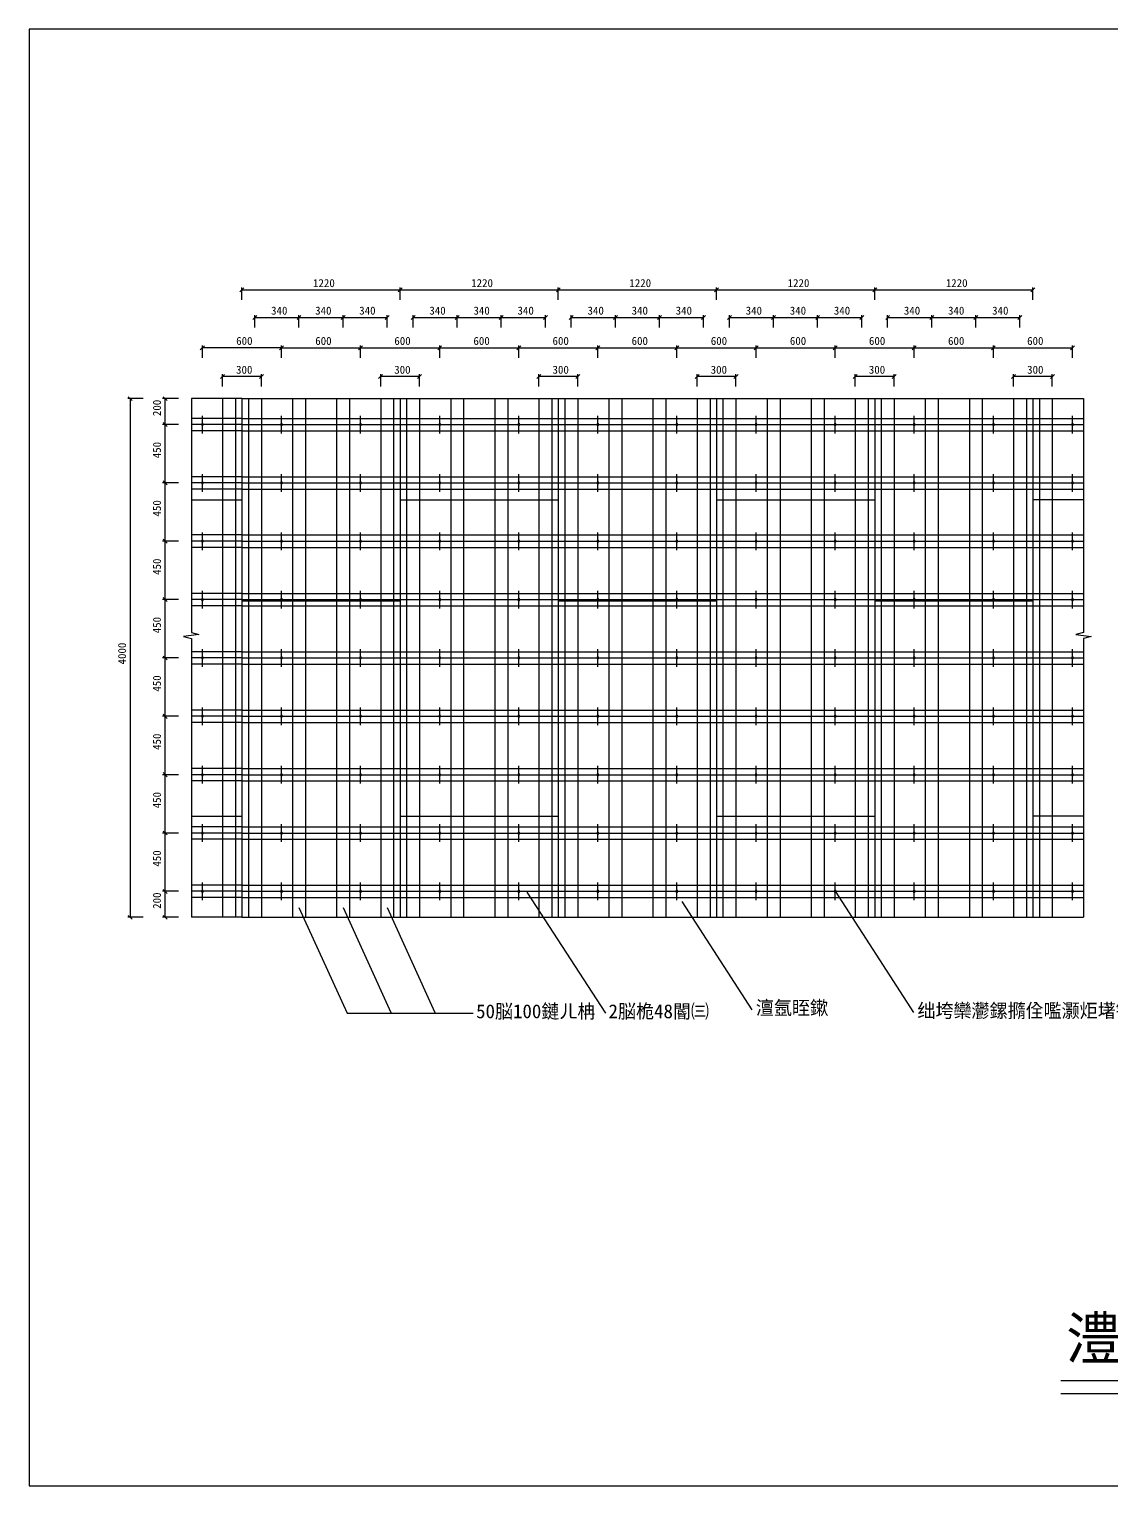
# Model space of a CAD drawing. Header units: metres. Extents: x 0 to 193, y 0 to 136.
# Drawn here: x 0 to 101.5, y 0 to 136.5 of the extents above; entities that cross this region are included whole.
import ezdxf

# ---------------------------------------------------------------- set-up
doc = ezdxf.new("R2010")
doc.units = ezdxf.units.M
doc.layers.add(' ', color=7, linetype='Continuous')

msp = doc.modelspace()

# ---------------------------------------------------------------- linework, layer by layer
at = {"layer": ' '}
for p, q in [((15.2, 101.88), (15.2, 79.95)), ((19.94, 101.88), (15.2, 101.88)), ((18.11, 101.88), (18.11, 53.28)), ((19.33, 101.88), (19.33, 53.28)), ((19.94, 101.88), (19.94, 53.28)), ((19.94, 101.88), (34.76, 101.88)), ((20.54, 101.88), (20.54, 53.28)), ((21.76, 101.88), (21.76, 53.28)), ((24.68, 101.88), (24.68, 53.28)), ((25.89, 101.88), (25.89, 53.28)), ((28.81, 101.88), (28.81, 53.28)), ((30.02, 101.88), (30.02, 53.28)), ((32.94, 101.88), (32.94, 53.28)), ((34.15, 101.88), (34.15, 53.28)), ((34.76, 101.88), (34.76, 53.28)), ((34.76, 101.88), (34.76, 53.28)), ((34.76, 101.88), (49.58, 101.88)), ((35.37, 101.88), (35.37, 53.28)), ((36.58, 101.88), (36.58, 53.28)), ((39.5, 101.88), (39.5, 53.28)), ((40.71, 101.88), (40.71, 53.28)), ((43.63, 101.88), (43.63, 53.28)), ((44.84, 101.88), (44.84, 53.28)), ((47.76, 101.88), (47.76, 53.28)), ((48.98, 101.88), (48.98, 53.28)), ((49.58, 101.88), (49.58, 53.28)), ((49.58, 101.88), (49.58, 53.28)), ((49.58, 101.88), (64.41, 101.88)), ((50.19, 101.88), (50.19, 53.28)), ((51.41, 101.88), (51.41, 53.28)), ((54.32, 101.88), (54.32, 53.28)), ((55.54, 101.88), (55.54, 53.28)), ((58.45, 101.88), (58.45, 53.28)), ((59.67, 101.88), (59.67, 53.28)), ((62.58, 101.88), (62.58, 53.28)), ((63.8, 101.88), (63.8, 53.28)), ((64.41, 101.88), (79.23, 101.88)), ((64.41, 101.88), (64.41, 53.28)), ((64.41, 101.88), (64.41, 53.28)), ((65.01, 101.88), (65.01, 53.28)), ((66.23, 101.88), (66.23, 53.28)), ((69.14, 101.88), (69.14, 53.28)), ((70.36, 101.88), (70.36, 53.28)), ((73.28, 101.88), (73.28, 53.28)), ((74.49, 101.88), (74.49, 53.28)), ((77.41, 101.88), (77.41, 53.28)), ((78.62, 101.88), (78.62, 53.28)), ((79.23, 101.88), (79.23, 53.28)), ((79.23, 101.88), (79.23, 53.28)), ((79.23, 101.88), (94.05, 101.88)), ((79.84, 101.88), (79.84, 53.28)), ((81.05, 101.88), (81.05, 53.28)), ((83.97, 101.88), (83.97, 53.28)), ((85.18, 101.88), (85.18, 53.28)), ((88.1, 101.88), (88.1, 53.28)), ((89.31, 101.88), (89.31, 53.28)), ((92.23, 101.88), (92.23, 53.28)), ((93.44, 101.88), (93.44, 53.28)), ((94.05, 101.88), (94.05, 53.28)), ((94.05, 101.88), (98.79, 101.88)), ((94.66, 101.88), (94.66, 53.28)), ((95.87, 101.88), (95.87, 53.28)), ((98.79, 101.88), (98.79, 79.95)), ((19.94, 100.03), (15.2, 100.03)), ((16.23, 98.62), (16.23, 100.27)), ((19.94, 100.03), (34.76, 100.03)), ((23.64, 98.62), (23.64, 100.27)), ((31.05, 98.62), (31.05, 100.27)), ((34.76, 100.03), (49.58, 100.03)), ((38.47, 98.62), (38.47, 100.27)), ((45.88, 98.62), (45.88, 100.27)), ((49.58, 100.03), (64.41, 100.03)), ((53.29, 98.62), (53.29, 100.27)), ((60.7, 98.62), (60.7, 100.27)), ((64.41, 100.03), (79.23, 100.03)), ((68.11, 98.62), (68.11, 100.27)), ((75.52, 98.62), (75.52, 100.27)), ((79.23, 100.03), (94.05, 100.03)), ((82.93, 98.62), (82.93, 100.27)), ((90.35, 98.62), (90.35, 100.27)), ((94.05, 100.03), (98.79, 100.03)), ((97.76, 98.62), (97.76, 100.27)), ((19.94, 99.45), (15.2, 99.45)), ((19.94, 98.86), (15.2, 98.86)), ((19.94, 99.45), (34.76, 99.45)), ((19.94, 98.86), (34.76, 98.86)), ((34.76, 99.45), (49.58, 99.45)), ((34.76, 98.86), (49.58, 98.86)), ((49.58, 99.45), (64.41, 99.45)), ((49.58, 98.86), (64.41, 98.86)), ((64.41, 99.45), (79.23, 99.45)), ((64.41, 98.86), (79.23, 98.86)), ((79.23, 99.45), (94.05, 99.45)), ((79.23, 98.86), (94.05, 98.86)), ((94.05, 99.45), (98.79, 99.45)), ((94.05, 98.86), (98.79, 98.86)), ((19.94, 94.56), (15.2, 94.56)), ((16.23, 93.15), (16.23, 94.81)), ((19.94, 94.56), (34.76, 94.56)), ((23.64, 93.15), (23.64, 94.81)), ((31.05, 93.15), (31.05, 94.81)), ((34.76, 94.56), (49.58, 94.56)), ((38.47, 93.15), (38.47, 94.81)), ((45.88, 93.15), (45.88, 94.81)), ((49.58, 94.56), (64.41, 94.56)), ((53.29, 93.15), (53.29, 94.81)), ((60.7, 93.15), (60.7, 94.81)), ((64.41, 94.56), (79.23, 94.56)), ((68.11, 93.15), (68.11, 94.81)), ((75.52, 93.15), (75.52, 94.81)), ((79.23, 94.56), (94.05, 94.56)), ((82.93, 93.15), (82.93, 94.81)), ((90.35, 93.15), (90.35, 94.81)), ((94.05, 94.56), (98.79, 94.56)), ((97.76, 93.15), (97.76, 94.81)), ((19.94, 93.98), (15.2, 93.98)), ((19.94, 93.4), (15.2, 93.4)), ((19.94, 93.98), (34.76, 93.98)), ((19.94, 93.4), (34.76, 93.4)), ((34.76, 93.98), (49.58, 93.98)), ((34.76, 93.4), (49.58, 93.4)), ((49.58, 93.98), (64.41, 93.98)), ((49.58, 93.4), (64.41, 93.4)), ((64.41, 93.98), (79.23, 93.98)), ((64.41, 93.4), (79.23, 93.4)), ((79.23, 93.98), (94.05, 93.98)), ((79.23, 93.4), (94.05, 93.4)), ((94.05, 93.98), (98.79, 93.98)), ((94.05, 93.4), (98.79, 93.4)), ((15.2, 92.4), (19.94, 92.4)), ((34.76, 92.4), (49.58, 92.4)), ((64.41, 92.4), (79.23, 92.4)), ((98.79, 92.4), (94.05, 92.4)), ((19.94, 89.1), (15.2, 89.1)), ((16.23, 87.69), (16.23, 89.34)), ((19.94, 89.1), (34.76, 89.1)), ((23.64, 87.69), (23.64, 89.34)), ((31.05, 87.69), (31.05, 89.34)), ((34.76, 89.1), (49.58, 89.1)), ((38.47, 87.69), (38.47, 89.34)), ((45.88, 87.69), (45.88, 89.34)), ((49.58, 89.1), (64.41, 89.1)), ((53.29, 87.69), (53.29, 89.34)), ((60.7, 87.69), (60.7, 89.34)), ((64.41, 89.1), (79.23, 89.1)), ((68.11, 87.69), (68.11, 89.34)), ((75.52, 87.69), (75.52, 89.34)), ((79.23, 89.1), (94.05, 89.1)), ((82.93, 87.69), (82.93, 89.34)), ((90.35, 87.69), (90.35, 89.34)), ((94.05, 89.1), (98.79, 89.1)), ((97.76, 87.69), (97.76, 89.34)), ((19.94, 88.51), (15.2, 88.51)), ((19.94, 87.93), (15.2, 87.93)), ((19.94, 88.51), (34.76, 88.51)), ((19.94, 87.93), (34.76, 87.93)), ((34.76, 88.51), (49.58, 88.51)), ((34.76, 87.93), (49.58, 87.93)), ((49.58, 88.51), (64.41, 88.51)), ((49.58, 87.93), (64.41, 87.93)), ((64.41, 88.51), (79.23, 88.51)), ((64.41, 87.93), (79.23, 87.93)), ((79.23, 88.51), (94.05, 88.51)), ((79.23, 87.93), (94.05, 87.93)), ((94.05, 88.51), (98.79, 88.51)), ((94.05, 87.93), (98.79, 87.93)), ((19.94, 83.63), (15.2, 83.63)), ((16.23, 82.22), (16.23, 83.87)), ((19.94, 83.63), (34.76, 83.63)), ((23.64, 82.22), (23.64, 83.87)), ((31.05, 82.22), (31.05, 83.87)), ((34.76, 83.63), (49.58, 83.63)), ((38.47, 82.22), (38.47, 83.87)), ((45.88, 82.22), (45.88, 83.87)), ((49.58, 83.63), (64.41, 83.63)), ((53.29, 82.22), (53.29, 83.87)), ((60.7, 82.22), (60.7, 83.87)), ((64.41, 83.63), (79.23, 83.63)), ((68.11, 82.22), (68.11, 83.87)), ((75.52, 82.22), (75.52, 83.87)), ((79.23, 83.63), (94.05, 83.63)), ((82.93, 82.22), (82.93, 83.87)), ((90.35, 82.22), (90.35, 83.87)), ((94.05, 83.63), (98.79, 83.63)), ((97.76, 82.22), (97.76, 83.87)), ((19.94, 83.04), (15.2, 83.04)), ((19.94, 82.46), (15.2, 82.46)), ((19.94, 83.04), (34.76, 83.04)), ((19.94, 82.92), (34.76, 82.92)), ((19.94, 82.46), (34.76, 82.46)), ((34.76, 83.04), (49.58, 83.04)), ((34.76, 82.46), (49.58, 82.46)), ((49.58, 83.04), (64.41, 83.04)), ((49.58, 82.92), (64.41, 82.92)), ((49.58, 82.46), (64.41, 82.46)), ((64.41, 83.04), (79.23, 83.04)), ((64.41, 82.46), (79.23, 82.46)), ((79.23, 83.04), (94.05, 83.04)), ((79.23, 82.92), (94.05, 82.92)), ((79.23, 82.46), (94.05, 82.46)), ((94.05, 83.04), (98.79, 83.04)), ((94.05, 82.46), (98.79, 82.46)), ((15.91, 79.79), (14.47, 79.6)), ((14.47, 79.6), (15.2, 79.41)), ((15.2, 79.95), (15.91, 79.79)), ((15.2, 79.41), (15.2, 53.28)), ((98.79, 79.95), (98.08, 79.79)), ((98.08, 79.79), (99.52, 79.6)), ((99.52, 79.6), (98.79, 79.41)), ((98.79, 79.41), (98.79, 53.28)), ((19.94, 78.16), (15.2, 78.16)), ((16.23, 76.75), (16.23, 78.4)), ((19.94, 78.16), (34.76, 78.16)), ((23.64, 76.75), (23.64, 78.4)), ((31.05, 76.75), (31.05, 78.4)), ((34.76, 78.16), (49.58, 78.16)), ((38.47, 76.75), (38.47, 78.4)), ((45.88, 76.75), (45.88, 78.4)), ((49.58, 78.16), (64.41, 78.16)), ((53.29, 76.75), (53.29, 78.4)), ((60.7, 76.75), (60.7, 78.4)), ((64.41, 78.16), (79.23, 78.16)), ((68.11, 76.75), (68.11, 78.4)), ((75.52, 76.75), (75.52, 78.4)), ((79.23, 78.16), (94.05, 78.16)), ((82.93, 76.75), (82.93, 78.4)), ((90.35, 76.75), (90.35, 78.4)), ((94.05, 78.16), (98.79, 78.16)), ((97.76, 76.75), (97.76, 78.4)), ((19.94, 77.58), (15.2, 77.58)), ((19.94, 76.99), (15.2, 76.99)), ((19.94, 77.58), (34.76, 77.58)), ((19.94, 76.99), (34.76, 76.99)), ((34.76, 77.58), (49.58, 77.58)), ((34.76, 76.99), (49.58, 76.99)), ((49.58, 77.58), (64.41, 77.58)), ((49.58, 76.99), (64.41, 76.99)), ((64.41, 77.58), (79.23, 77.58)), ((64.41, 76.99), (79.23, 76.99)), ((79.23, 77.58), (94.05, 77.58)), ((79.23, 76.99), (94.05, 76.99)), ((94.05, 77.58), (98.79, 77.58)), ((94.05, 76.99), (98.79, 76.99)), ((19.94, 72.69), (15.2, 72.69)), ((16.23, 71.28), (16.23, 72.94)), ((19.94, 72.69), (34.76, 72.69)), ((23.64, 71.28), (23.64, 72.94)), ((31.05, 71.28), (31.05, 72.94)), ((34.76, 72.69), (49.58, 72.69)), ((38.47, 71.28), (38.47, 72.94)), ((45.88, 71.28), (45.88, 72.94)), ((49.58, 72.69), (64.41, 72.69)), ((53.29, 71.28), (53.29, 72.94)), ((60.7, 71.28), (60.7, 72.94)), ((64.41, 72.69), (79.23, 72.69)), ((68.11, 71.28), (68.11, 72.94)), ((75.52, 71.28), (75.52, 72.94)), ((79.23, 72.69), (94.05, 72.69)), ((82.93, 71.28), (82.93, 72.94)), ((90.35, 71.28), (90.35, 72.94)), ((94.05, 72.69), (98.79, 72.69)), ((97.76, 71.28), (97.76, 72.94)), ((19.94, 72.11), (15.2, 72.11)), ((19.94, 71.53), (15.2, 71.53)), ((19.94, 72.11), (34.76, 72.11)), ((19.94, 71.53), (34.76, 71.53)), ((34.76, 72.11), (49.58, 72.11)), ((34.76, 71.53), (49.58, 71.53)), ((49.58, 72.11), (64.41, 72.11)), ((49.58, 71.53), (64.41, 71.53)), ((64.41, 72.11), (79.23, 72.11)), ((64.41, 71.53), (79.23, 71.53)), ((79.23, 72.11), (94.05, 72.11)), ((79.23, 71.53), (94.05, 71.53)), ((94.05, 72.11), (98.79, 72.11)), ((94.05, 71.53), (98.79, 71.53)), ((19.94, 67.23), (15.2, 67.23)), ((16.23, 65.82), (16.23, 67.47)), ((19.94, 67.23), (34.76, 67.23)), ((23.64, 65.82), (23.64, 67.47)), ((31.05, 65.82), (31.05, 67.47)), ((34.76, 67.23), (49.58, 67.23)), ((38.47, 65.82), (38.47, 67.47)), ((45.88, 65.82), (45.88, 67.47)), ((49.58, 67.23), (64.41, 67.23)), ((53.29, 65.82), (53.29, 67.47)), ((60.7, 65.82), (60.7, 67.47)), ((64.41, 67.23), (79.23, 67.23)), ((68.11, 65.82), (68.11, 67.47)), ((75.52, 65.82), (75.52, 67.47)), ((79.23, 67.23), (94.05, 67.23)), ((82.93, 65.82), (82.93, 67.47)), ((90.35, 65.82), (90.35, 67.47)), ((94.05, 67.23), (98.79, 67.23)), ((97.76, 65.82), (97.76, 67.47)), ((19.94, 66.64), (15.2, 66.64)), ((19.94, 66.06), (15.2, 66.06)), ((19.94, 66.64), (34.76, 66.64)), ((19.94, 66.06), (34.76, 66.06)), ((34.76, 66.64), (49.58, 66.64)), ((34.76, 66.06), (49.58, 66.06)), ((49.58, 66.64), (64.41, 66.64)), ((49.58, 66.06), (64.41, 66.06)), ((64.41, 66.64), (79.23, 66.64)), ((64.41, 66.06), (79.23, 66.06)), ((79.23, 66.64), (94.05, 66.64)), ((79.23, 66.06), (94.05, 66.06)), ((94.05, 66.64), (98.79, 66.64)), ((94.05, 66.06), (98.79, 66.06)), ((15.2, 62.75), (19.94, 62.75)), ((19.94, 61.76), (15.2, 61.76)), ((16.23, 60.35), (16.23, 62)), ((19.94, 61.76), (34.76, 61.76)), ((23.64, 60.35), (23.64, 62)), ((31.05, 60.35), (31.05, 62)), ((34.76, 62.75), (49.58, 62.75)), ((34.76, 61.76), (49.58, 61.76)), ((38.47, 60.35), (38.47, 62)), ((45.88, 60.35), (45.88, 62)), ((49.58, 61.76), (64.41, 61.76)), ((53.29, 60.35), (53.29, 62)), ((60.7, 60.35), (60.7, 62)), ((64.41, 62.75), (79.23, 62.75)), ((64.41, 61.76), (79.23, 61.76)), ((68.11, 60.35), (68.11, 62)), ((75.52, 60.35), (75.52, 62)), ((79.23, 61.76), (94.05, 61.76)), ((82.93, 60.35), (82.93, 62)), ((90.35, 60.35), (90.35, 62)), ((98.79, 62.75), (94.05, 62.75)), ((94.05, 61.76), (98.79, 61.76)), ((97.76, 60.35), (97.76, 62)), ((19.94, 61.17), (15.2, 61.17)), ((19.94, 60.59), (15.2, 60.59)), ((19.94, 61.17), (34.76, 61.17)), ((19.94, 60.59), (34.76, 60.59)), ((34.76, 61.17), (49.58, 61.17)), ((34.76, 60.59), (49.58, 60.59)), ((49.58, 61.17), (64.41, 61.17)), ((49.58, 60.59), (64.41, 60.59)), ((64.41, 61.17), (79.23, 61.17)), ((64.41, 60.59), (79.23, 60.59)), ((79.23, 61.17), (94.05, 61.17)), ((79.23, 60.59), (94.05, 60.59)), ((94.05, 61.17), (98.79, 61.17)), ((94.05, 60.59), (98.79, 60.59)), ((19.94, 56.29), (15.2, 56.29)), ((16.23, 54.88), (16.23, 56.53)), ((19.94, 56.29), (34.76, 56.29)), ((23.64, 54.88), (23.64, 56.53)), ((31.05, 54.88), (31.05, 56.53)), ((34.76, 56.29), (49.58, 56.29)), ((38.47, 54.88), (38.47, 56.53)), ((45.88, 54.88), (45.88, 56.53)), ((49.58, 56.29), (64.41, 56.29)), ((53.29, 54.88), (53.29, 56.53)), ((60.7, 54.88), (60.7, 56.53)), ((64.41, 56.29), (79.23, 56.29)), ((68.11, 54.88), (68.11, 56.53)), ((75.52, 54.88), (75.52, 56.53)), ((79.23, 56.29), (94.05, 56.29)), ((82.93, 54.88), (82.93, 56.53)), ((90.35, 54.88), (90.35, 56.53)), ((94.05, 56.29), (98.79, 56.29)), ((97.76, 54.88), (97.76, 56.53)), ((19.94, 55.71), (15.2, 55.71)), ((19.94, 55.12), (15.2, 55.12)), ((19.94, 55.71), (34.76, 55.71)), ((19.94, 55.12), (34.76, 55.12)), ((34.76, 55.71), (49.58, 55.71)), ((34.76, 55.12), (49.58, 55.12)), ((46.64, 55.64), (53.99, 44.29)), ((49.58, 55.71), (64.41, 55.71)), ((49.58, 55.12), (64.41, 55.12)), ((61.17, 54.76), (67.73, 44.62)), ((64.41, 55.71), (79.23, 55.71)), ((64.41, 55.12), (79.23, 55.12)), ((75.52, 55.71), (82.87, 44.36)), ((79.23, 55.71), (94.05, 55.71)), ((79.23, 55.12), (94.05, 55.12)), ((94.05, 55.71), (98.79, 55.71)), ((94.05, 55.12), (98.79, 55.12)), ((19.94, 53.28), (15.2, 53.28)), ((19.94, 53.28), (34.76, 53.28)), ((25.28, 54.2), (29.79, 44.29)), ((29.41, 54.2), (33.89, 44.36)), ((33.54, 54.2), (38.02, 44.36)), ((34.76, 53.28), (49.58, 53.28)), ((49.58, 53.28), (64.41, 53.28)), ((64.41, 53.28), (79.23, 53.28)), ((79.23, 53.28), (94.05, 53.28)), ((94.05, 53.28), (98.79, 53.28)), ((29.79, 44.29), (41.59, 44.29))]:
    msp.add_line(p, q, dxfattribs=at)
for centre, start, end in [((16.23, 99.45), 0, 180), ((16.23, 99.45), -180, 0), ((23.64, 99.45), 0, 180), ((23.64, 99.45), -180, 0), ((31.05, 99.45), 0, 180), ((31.05, 99.45), -180, 0), ((38.47, 99.45), 0, 180), ((38.47, 99.45), -180, 0), ((45.88, 99.45), 0, 180), ((45.88, 99.45), -180, 0), ((53.29, 99.45), 0, 180), ((53.29, 99.45), -180, 0), ((60.7, 99.45), 0, 180), ((60.7, 99.45), -180, 0), ((68.11, 99.45), 0, 180), ((68.11, 99.45), -180, 0), ((75.52, 99.45), 0, 180), ((75.52, 99.45), -180, 0), ((82.93, 99.45), 0, 180), ((82.93, 99.45), -180, 0), ((90.35, 99.45), 0, 180), ((90.35, 99.45), -180, 0), ((97.76, 99.45), 0, 180), ((97.76, 99.45), -180, 0), ((16.23, 93.98), 0, 180), ((16.23, 93.98), -180, 0), ((23.64, 93.98), 0, 180), ((23.64, 93.98), -180, 0), ((31.05, 93.98), 0, 180), ((31.05, 93.98), -180, 0), ((38.47, 93.98), 0, 180), ((38.47, 93.98), -180, 0), ((45.88, 93.98), 0, 180), ((45.88, 93.98), -180, 0), ((53.29, 93.98), 0, 180), ((53.29, 93.98), -180, 0), ((60.7, 93.98), 0, 180), ((60.7, 93.98), -180, 0), ((68.11, 93.98), 0, 180), ((68.11, 93.98), -180, 0), ((75.52, 93.98), 0, 180), ((75.52, 93.98), -180, 0), ((82.93, 93.98), 0, 180), ((82.93, 93.98), -180, 0), ((90.35, 93.98), 0, 180), ((90.35, 93.98), -180, 0), ((97.76, 93.98), 0, 180), ((97.76, 93.98), -180, 0), ((16.23, 88.51), 0, 180), ((16.23, 88.51), -180, 0), ((23.64, 88.51), 0, 180), ((23.64, 88.51), -180, 0), ((31.05, 88.51), 0, 180), ((31.05, 88.51), -180, 0), ((38.47, 88.51), 0, 180), ((38.47, 88.51), -180, 0), ((45.88, 88.51), 0, 180), ((45.88, 88.51), -180, 0), ((53.29, 88.51), 0, 180), ((53.29, 88.51), -180, 0), ((60.7, 88.51), 0, 180), ((60.7, 88.51), -180, 0), ((68.11, 88.51), 0, 180), ((68.11, 88.51), -180, 0), ((75.52, 88.51), 0, 180), ((75.52, 88.51), -180, 0), ((82.93, 88.51), 0, 180), ((82.93, 88.51), -180, 0), ((90.35, 88.51), 0, 180), ((90.35, 88.51), -180, 0), ((97.76, 88.51), 0, 180), ((97.76, 88.51), -180, 0), ((16.23, 83.04), 0, 180), ((16.23, 83.04), -180, 0), ((23.64, 83.04), 0, 180), ((23.64, 83.04), -180, 0), ((31.05, 83.04), 0, 180), ((31.05, 83.04), -180, 0), ((38.47, 83.04), 0, 180), ((38.47, 83.04), -180, 0), ((45.88, 83.04), 0, 180), ((45.88, 83.04), -180, 0), ((53.29, 83.04), 0, 180), ((53.29, 83.04), -180, 0), ((60.7, 83.04), 0, 180), ((60.7, 83.04), -180, 0), ((68.11, 83.04), 0, 180), ((68.11, 83.04), -180, 0), ((75.52, 83.04), 0, 180), ((75.52, 83.04), -180, 0), ((82.93, 83.04), 0, 180), ((82.93, 83.04), -180, 0), ((90.35, 83.04), 0, 180), ((90.35, 83.04), -180, 0), ((97.76, 83.04), 0, 180), ((97.76, 83.04), -180, 0), ((16.23, 77.58), 0, 180), ((16.23, 77.58), -180, 0), ((23.64, 77.58), 0, 180), ((23.64, 77.58), -180, 0), ((31.05, 77.58), 0, 180), ((31.05, 77.58), -180, 0), ((38.47, 77.58), 0, 180), ((38.47, 77.58), -180, 0), ((45.88, 77.58), 0, 180), ((45.88, 77.58), -180, 0), ((53.29, 77.58), 0, 180), ((53.29, 77.58), -180, 0), ((60.7, 77.58), 0, 180), ((60.7, 77.58), -180, 0), ((68.11, 77.58), 0, 180), ((68.11, 77.58), -180, 0), ((75.52, 77.58), 0, 180), ((75.52, 77.58), -180, 0), ((82.93, 77.58), 0, 180), ((82.93, 77.58), -180, 0), ((90.35, 77.58), 0, 180), ((90.35, 77.58), -180, 0), ((97.76, 77.58), 0, 180), ((97.76, 77.58), -180, 0), ((16.23, 72.11), 0, 180), ((16.23, 72.11), -180, 0), ((23.64, 72.11), 0, 180), ((23.64, 72.11), -180, 0), ((31.05, 72.11), 0, 180), ((31.05, 72.11), -180, 0), ((38.47, 72.11), 0, 180), ((38.47, 72.11), -180, 0), ((45.88, 72.11), 0, 180), ((45.88, 72.11), -180, 0), ((53.29, 72.11), 0, 180), ((53.29, 72.11), -180, 0), ((60.7, 72.11), 0, 180), ((60.7, 72.11), -180, 0), ((68.11, 72.11), 0, 180), ((68.11, 72.11), -180, 0), ((75.52, 72.11), 0, 180), ((75.52, 72.11), -180, 0), ((82.93, 72.11), 0, 180), ((82.93, 72.11), -180, 0), ((90.35, 72.11), 0, 180), ((90.35, 72.11), -180, 0), ((97.76, 72.11), 0, 180), ((97.76, 72.11), -180, 0), ((16.23, 66.64), 0, 180), ((16.23, 66.64), -180, 0), ((23.64, 66.64), 0, 180), ((23.64, 66.64), -180, 0), ((31.05, 66.64), 0, 180), ((31.05, 66.64), -180, 0), ((38.47, 66.64), 0, 180), ((38.47, 66.64), -180, 0), ((45.88, 66.64), 0, 180), ((45.88, 66.64), -180, 0), ((53.29, 66.64), 0, 180), ((53.29, 66.64), -180, 0), ((60.7, 66.64), 0, 180), ((60.7, 66.64), -180, 0), ((68.11, 66.64), 0, 180), ((68.11, 66.64), -180, 0), ((75.52, 66.64), 0, 180), ((75.52, 66.64), -180, 0), ((82.93, 66.64), 0, 180), ((82.93, 66.64), -180, 0), ((90.35, 66.64), 0, 180), ((90.35, 66.64), -180, 0), ((97.76, 66.64), 0, 180), ((97.76, 66.64), -180, 0), ((16.23, 61.17), 0, 180), ((16.23, 61.17), -180, 0), ((23.64, 61.17), 0, 180), ((23.64, 61.17), -180, 0), ((31.05, 61.17), 0, 180), ((31.05, 61.17), -180, 0), ((38.47, 61.17), 0, 180), ((38.47, 61.17), -180, 0), ((45.88, 61.17), 0, 180), ((45.88, 61.17), -180, 0), ((53.29, 61.17), 0, 180), ((53.29, 61.17), -180, 0), ((60.7, 61.17), 0, 180), ((60.7, 61.17), -180, 0), ((68.11, 61.17), 0, 180), ((68.11, 61.17), -180, 0), ((75.52, 61.17), 0, 180), ((75.52, 61.17), -180, 0), ((82.93, 61.17), 0, 180), ((82.93, 61.17), -180, 0), ((90.35, 61.17), 0, 180), ((90.35, 61.17), -180, 0), ((97.76, 61.17), 0, 180), ((97.76, 61.17), -180, 0), ((16.23, 55.71), 0, 180), ((16.23, 55.71), -180, 0), ((23.64, 55.71), 0, 180), ((23.64, 55.71), -180, 0), ((31.05, 55.71), 0, 180), ((31.05, 55.71), -180, 0), ((38.47, 55.71), 0, 180), ((38.47, 55.71), -180, 0), ((45.88, 55.71), 0, 180), ((45.88, 55.71), -180, 0), ((53.29, 55.71), 0, 180), ((53.29, 55.71), -180, 0), ((60.7, 55.71), 0, 180), ((60.7, 55.71), -180, 0), ((68.11, 55.71), 0, 180), ((68.11, 55.71), -180, 0), ((75.52, 55.71), 0, 180), ((75.52, 55.71), -180, 0), ((82.93, 55.71), 0, 180), ((82.93, 55.71), -180, 0), ((90.35, 55.71), 0, 180), ((90.35, 55.71), -180, 0), ((97.76, 55.71), 0, 180), ((97.76, 55.71), -180, 0)]:
    msp.add_arc(centre, 0.09, start, end, dxfattribs=at)
for p, q in [((193.05, 136.5), (0, 136.5)), ((0, 136.5), (0, 0)), ((20.12, 112.25), (19.75, 111.87)), ((19.94, 111.13), (19.94, 112.29)), ((19.94, 112.06), (34.76, 112.06)), ((34.95, 112.25), (34.57, 111.87)), ((34.57, 111.87), (34.95, 112.25)), ((34.76, 111.13), (34.76, 112.29)), ((34.76, 111.13), (34.76, 112.29)), ((34.76, 112.06), (49.58, 112.06)), ((49.4, 111.87), (49.77, 112.25)), ((49.77, 112.25), (49.4, 111.87)), ((49.58, 111.13), (49.58, 112.29)), ((49.58, 111.13), (49.58, 112.29)), ((49.58, 112.06), (64.41, 112.06)), ((64.59, 112.25), (64.22, 111.87)), ((64.22, 111.87), (64.59, 112.25)), ((64.41, 111.13), (64.41, 112.29)), ((64.41, 111.13), (64.41, 112.29)), ((64.41, 112.06), (79.23, 112.06)), ((79.04, 111.87), (79.42, 112.25)), ((79.42, 112.25), (79.04, 111.87)), ((79.23, 111.13), (79.23, 112.29)), ((79.23, 111.13), (79.23, 112.29)), ((79.23, 112.06), (94.05, 112.06)), ((93.86, 111.87), (94.24, 112.25)), ((94.05, 111.13), (94.05, 112.29)), ((21.34, 109.66), (20.96, 109.29)), ((21.15, 108.54), (21.15, 109.7)), ((21.15, 109.48), (25.28, 109.48)), ((25.47, 109.66), (25.1, 109.29)), ((25.1, 109.29), (25.47, 109.66)), ((25.28, 108.54), (25.28, 109.7)), ((25.28, 108.54), (25.28, 109.7)), ((25.28, 109.48), (29.41, 109.48)), ((29.23, 109.29), (29.6, 109.66)), ((29.6, 109.66), (29.23, 109.29)), ((29.41, 108.54), (29.41, 109.7)), ((29.41, 108.54), (29.41, 109.7)), ((29.41, 109.48), (33.54, 109.48)), ((33.36, 109.29), (33.73, 109.66)), ((33.54, 108.54), (33.54, 109.7)), ((36.16, 109.66), (35.79, 109.29)), ((35.97, 108.54), (35.97, 109.7)), ((35.97, 109.48), (40.11, 109.48)), ((40.29, 109.66), (39.92, 109.29)), ((39.92, 109.29), (40.29, 109.66)), ((40.11, 108.54), (40.11, 109.7)), ((40.11, 108.54), (40.11, 109.7)), ((40.11, 109.48), (44.24, 109.48)), ((44.05, 109.29), (44.42, 109.66)), ((44.42, 109.66), (44.05, 109.29)), ((44.24, 108.54), (44.24, 109.7)), ((44.24, 108.54), (44.24, 109.7)), ((44.24, 109.48), (48.37, 109.48)), ((48.18, 109.29), (48.56, 109.66)), ((48.37, 108.54), (48.37, 109.7)), ((50.99, 109.66), (50.61, 109.29)), ((50.8, 108.54), (50.8, 109.7)), ((50.8, 109.48), (54.93, 109.48)), ((54.74, 109.29), (55.12, 109.66)), ((55.12, 109.66), (54.74, 109.29)), ((54.93, 108.54), (54.93, 109.7)), ((54.93, 108.54), (54.93, 109.7)), ((54.93, 109.48), (59.06, 109.48)), ((59.25, 109.66), (58.87, 109.29)), ((58.87, 109.29), (59.25, 109.66)), ((59.06, 108.54), (59.06, 109.7)), ((59.06, 108.54), (59.06, 109.7)), ((59.06, 109.48), (63.19, 109.48)), ((63, 109.29), (63.38, 109.66)), ((63.19, 108.54), (63.19, 109.7)), ((65.81, 109.66), (65.43, 109.29)), ((65.62, 108.54), (65.62, 109.7)), ((65.62, 109.48), (69.75, 109.48)), ((69.56, 109.29), (69.94, 109.66)), ((69.94, 109.66), (69.56, 109.29)), ((69.75, 108.54), (69.75, 109.7)), ((69.75, 108.54), (69.75, 109.7)), ((69.75, 109.48), (73.88, 109.48)), ((74.07, 109.66), (73.7, 109.29)), ((73.7, 109.29), (74.07, 109.66)), ((73.88, 108.54), (73.88, 109.7)), ((73.88, 108.54), (73.88, 109.7)), ((73.88, 109.48), (78.01, 109.48)), ((77.83, 109.29), (78.2, 109.66)), ((78.01, 108.54), (78.01, 109.7)), ((80.63, 109.66), (80.26, 109.29)), ((80.44, 108.54), (80.44, 109.7)), ((80.44, 109.48), (84.57, 109.48)), ((84.76, 109.66), (84.39, 109.29)), ((84.39, 109.29), (84.76, 109.66)), ((84.57, 108.54), (84.57, 109.7)), ((84.57, 108.54), (84.57, 109.7)), ((84.57, 109.48), (88.71, 109.48)), ((88.52, 109.29), (88.89, 109.66)), ((88.89, 109.66), (88.52, 109.29)), ((88.71, 108.54), (88.71, 109.7)), ((88.71, 108.54), (88.71, 109.7)), ((88.71, 109.48), (92.84, 109.48)), ((92.65, 109.29), (93.02, 109.66)), ((92.84, 108.54), (92.84, 109.7)), ((16.42, 106.83), (16.04, 106.45)), ((16.23, 105.71), (16.23, 106.87)), ((23.64, 106.64), (16.23, 106.64)), ((23.83, 106.83), (23.46, 106.45)), ((23.46, 106.45), (23.83, 106.83)), ((23.64, 105.71), (23.64, 106.87)), ((23.64, 105.71), (23.64, 106.87)), ((23.64, 106.64), (31.05, 106.64)), ((30.87, 106.45), (31.24, 106.83)), ((31.24, 106.83), (30.87, 106.45)), ((31.05, 105.71), (31.05, 106.87)), ((31.05, 105.71), (31.05, 106.87)), ((31.05, 106.64), (38.47, 106.64)), ((38.65, 106.83), (38.28, 106.45)), ((38.28, 106.45), (38.65, 106.83)), ((38.47, 105.71), (38.47, 106.87)), ((38.47, 105.71), (38.47, 106.87)), ((38.47, 106.64), (45.88, 106.64)), ((45.69, 106.45), (46.06, 106.83)), ((46.06, 106.83), (45.69, 106.45)), ((45.88, 105.71), (45.88, 106.87)), ((45.88, 105.71), (45.88, 106.87)), ((45.88, 106.64), (53.29, 106.64)), ((53.1, 106.45), (53.48, 106.83)), ((53.48, 106.83), (53.1, 106.45)), ((53.29, 105.71), (53.29, 106.87)), ((53.29, 105.71), (53.29, 106.87)), ((53.29, 106.64), (60.7, 106.64)), ((60.51, 106.45), (60.89, 106.83)), ((60.89, 106.83), (60.51, 106.45)), ((60.7, 105.71), (60.7, 106.87)), ((60.7, 105.71), (60.7, 106.87)), ((60.7, 106.64), (68.11, 106.64)), ((67.92, 106.45), (68.3, 106.83)), ((68.3, 106.83), (67.92, 106.45)), ((68.11, 105.71), (68.11, 106.87)), ((68.11, 105.71), (68.11, 106.87)), ((68.11, 106.64), (75.52, 106.64)), ((75.71, 106.83), (75.34, 106.45)), ((75.34, 106.45), (75.71, 106.83)), ((75.52, 105.71), (75.52, 106.87)), ((75.52, 105.71), (75.52, 106.87)), ((75.52, 106.64), (82.93, 106.64)), ((82.75, 106.45), (83.12, 106.83)), ((83.12, 106.83), (82.75, 106.45)), ((82.93, 105.71), (82.93, 106.87)), ((82.93, 105.71), (82.93, 106.87)), ((82.93, 106.64), (90.35, 106.64)), ((90.16, 106.45), (90.53, 106.83)), ((90.53, 106.83), (90.16, 106.45)), ((90.35, 105.71), (90.35, 106.87)), ((90.35, 105.71), (90.35, 106.87)), ((90.35, 106.64), (97.76, 106.64)), ((97.57, 106.45), (97.95, 106.83)), ((97.76, 105.71), (97.76, 106.87)), ((18.3, 104.13), (17.93, 103.75)), ((18.11, 103), (18.11, 104.16)), ((21.76, 103.94), (18.11, 103.94)), ((21.57, 103.75), (21.95, 104.13)), ((21.76, 103), (21.76, 104.16)), ((33.12, 104.13), (32.75, 103.75)), ((32.94, 103), (32.94, 104.16)), ((36.58, 103.94), (32.94, 103.94)), ((36.39, 103.75), (36.77, 104.13)), ((36.58, 103), (36.58, 104.16)), ((47.95, 104.13), (47.57, 103.75)), ((47.76, 103), (47.76, 104.16)), ((51.41, 103.94), (47.76, 103.94)), ((51.22, 103.75), (51.59, 104.13)), ((51.41, 103), (51.41, 104.16)), ((62.77, 104.13), (62.4, 103.75)), ((62.58, 103), (62.58, 104.16)), ((66.23, 103.94), (62.58, 103.94)), ((66.04, 103.75), (66.42, 104.13)), ((66.23, 103), (66.23, 104.16)), ((77.59, 104.13), (77.22, 103.75)), ((77.41, 103), (77.41, 104.16)), ((81.05, 103.94), (77.41, 103.94)), ((80.86, 103.75), (81.24, 104.13)), ((81.05, 103), (81.05, 104.16)), ((92.42, 104.13), (92.04, 103.75)), ((92.23, 103), (92.23, 104.16)), ((95.87, 103.94), (92.23, 103.94)), ((95.69, 103.75), (96.06, 104.13)), ((95.87, 103), (95.87, 104.16)), ((10.7, 101.88), (9.24, 101.88)), ((9.66, 101.69), (9.28, 102.06)), ((9.47, 101.88), (9.47, 53.28)), ((13.98, 101.88), (12.51, 101.88)), ((12.92, 101.69), (12.55, 102.06)), ((12.73, 101.88), (12.73, 99.45)), ((13.98, 99.45), (12.51, 99.45)), ((13.98, 99.45), (12.51, 99.45)), ((12.92, 99.26), (12.55, 99.63)), ((12.55, 99.63), (12.92, 99.26)), ((12.73, 99.45), (12.73, 93.98)), ((13.97, 93.98), (12.51, 93.98)), ((13.98, 93.98), (12.51, 93.98)), ((12.92, 93.79), (12.55, 94.17)), ((12.55, 94.17), (12.92, 93.79)), ((12.73, 93.98), (12.73, 88.51)), ((13.98, 88.51), (12.51, 88.51)), ((13.97, 88.51), (12.51, 88.51)), ((12.55, 88.7), (12.92, 88.32)), ((12.92, 88.32), (12.55, 88.7)), ((12.73, 88.51), (12.73, 83.04)), ((13.98, 83.04), (12.51, 83.04)), ((13.97, 83.04), (12.51, 83.04)), ((12.55, 83.23), (12.92, 82.86)), ((12.92, 82.86), (12.55, 83.23)), ((12.73, 83.04), (12.73, 77.58)), ((13.97, 77.58), (12.51, 77.58)), ((13.98, 77.58), (12.51, 77.58)), ((12.92, 77.39), (12.55, 77.76)), ((12.55, 77.76), (12.92, 77.39)), ((12.73, 77.58), (12.73, 72.11)), ((13.98, 72.11), (12.51, 72.11)), ((13.97, 72.11), (12.51, 72.11)), ((12.55, 72.3), (12.92, 71.92)), ((12.92, 71.92), (12.55, 72.3)), ((12.73, 72.11), (12.73, 66.64)), ((13.98, 66.64), (12.51, 66.64)), ((13.97, 66.64), (12.51, 66.64)), ((12.55, 66.83), (12.92, 66.45)), ((12.92, 66.45), (12.55, 66.83)), ((12.73, 66.64), (12.73, 61.17)), ((13.97, 61.17), (12.51, 61.17)), ((13.98, 61.17), (12.51, 61.17)), ((12.92, 60.99), (12.55, 61.36)), ((12.55, 61.36), (12.92, 60.99)), ((12.73, 61.17), (12.73, 55.71)), ((13.98, 55.71), (12.51, 55.71)), ((13.97, 55.71), (12.51, 55.71)), ((12.55, 55.89), (12.92, 55.52)), ((12.92, 55.52), (12.55, 55.89)), ((12.73, 55.71), (12.73, 53.28)), ((10.7, 53.28), (9.24, 53.28)), ((9.28, 53.46), (9.66, 53.09)), ((13.98, 53.28), (12.51, 53.28)), ((12.55, 53.46), (12.92, 53.09)), ((96.68, 9.87), (121.43, 9.87)), ((96.67, 8.64), (121.61, 8.64)), ((0, 0), (193.05, 0))]:
    msp.add_line(p, q)

# ---------------------------------------------------------------- texts
for s, height, p in [('1220', 0.75, (26.6, 112.33)), ('1220', 0.75, (41.42, 112.33)), ('1220', 0.75, (56.24, 112.33)), ('1220', 0.75, (71.07, 112.33)), ('1220', 0.75, (85.89, 112.33)), ('340', 0.75, (22.67, 109.75)), ('340', 0.75, (26.8, 109.75)), ('340', 0.75, (30.93, 109.75)), ('340', 0.75, (37.5, 109.75)), ('340', 0.75, (41.63, 109.75)), ('340', 0.75, (45.76, 109.75)), ('340', 0.75, (52.32, 109.75)), ('340', 0.75, (56.45, 109.75)), ('340', 0.75, (60.58, 109.75)), ('340', 0.75, (67.14, 109.75)), ('340', 0.75, (71.27, 109.75)), ('340', 0.75, (75.4, 109.75)), ('340', 0.75, (81.96, 109.75)), ('340', 0.75, (86.1, 109.75)), ('340', 0.75, (90.23, 109.75)), ('600', 0.75, (19.4, 106.91)), ('600', 0.75, (26.81, 106.91)), ('600', 0.75, (34.22, 106.91)), ('600', 0.75, (41.63, 106.91)), ('600', 0.75, (49.04, 106.91)), ('600', 0.75, (56.45, 106.91)), ('600', 0.75, (63.87, 106.91)), ('600', 0.75, (71.28, 106.91)), ('600', 0.75, (78.69, 106.91)), ('600', 0.75, (86.1, 106.91)), ('600', 0.75, (93.51, 106.91)), ('300', 0.75, (19.39, 104.21)), ('300', 0.75, (34.21, 104.21)), ('300', 0.75, (49.04, 104.21)), ('300', 0.75, (63.86, 104.21)), ('300', 0.75, (78.68, 104.21)), ('300', 0.75, (93.51, 104.21)), ('50脳100鏈ㄦ柟', 1.3, (41.88, 43.82)), ('2脳桅48閽㈢', 1.3, (54.29, 43.82)), ('澶氬眰鏉', 1.3, (68.1, 44.15)), ('绌垮欒灪鏍撱佺嚂灏炬墸锛堚3鈥濆舰鎵ｏ級', 1.3, (83.23, 43.88)), ('澧欐ā鏉垮姞鍥哄浘', 3.96, (97.16, 11.86))]:
    msp.add_text(s, height=height).set_placement(p)
for s, p in [('200', (12.35, 100.24)), ('450', (12.35, 96.29)), ('450', (12.35, 90.83)), ('450', (12.35, 85.36)), ('450', (12.35, 79.89)), ('4000', (9.08, 76.97)), ('450', (12.35, 74.42)), ('450', (12.35, 68.96)), ('450', (12.35, 63.49)), ('450', (12.35, 58.02)), ('200', (12.35, 54.07))]:
    msp.add_text(s, height=0.75, rotation=90).set_placement(p)

doc.saveas('drawing.dxf')
